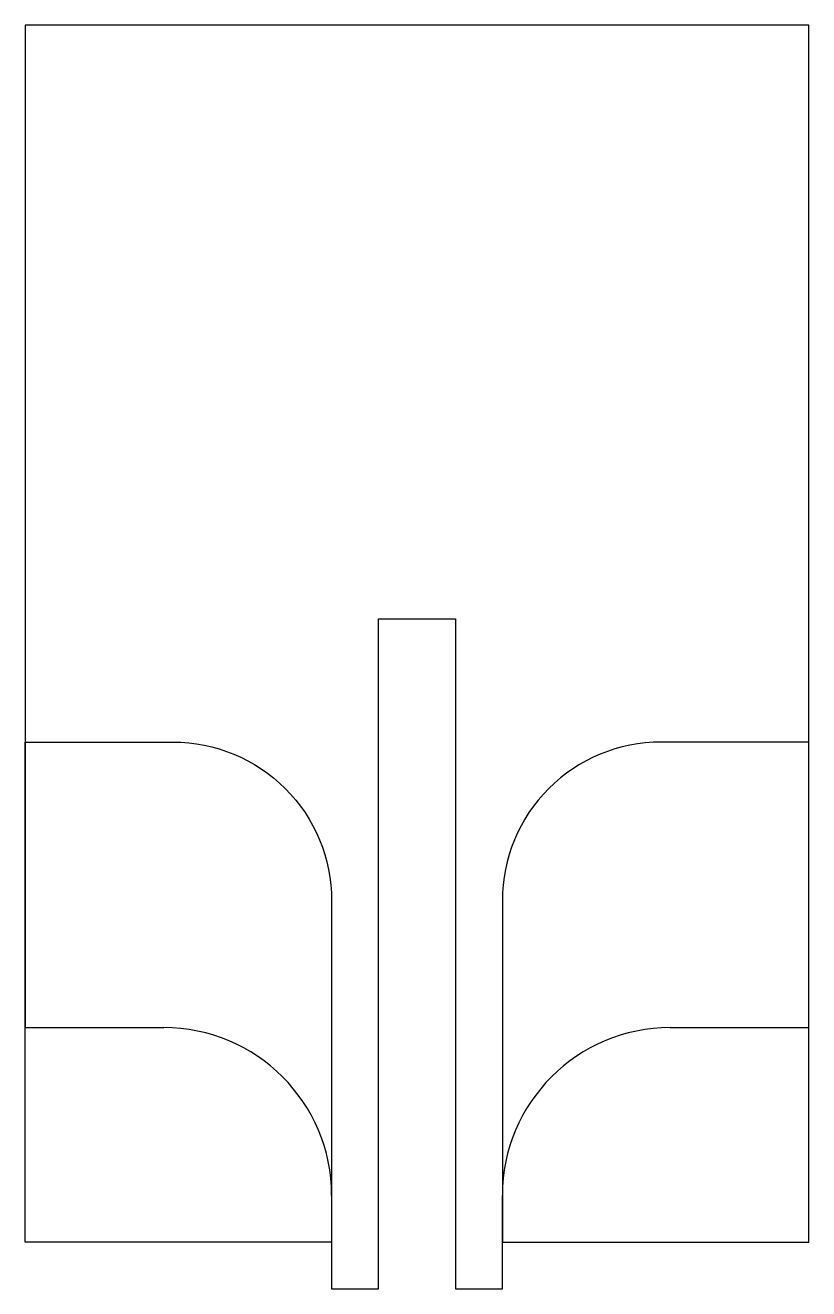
# Model space of a CAD drawing. Header units: millimetres. Extents: x -21 to 0, y -88.5 to -54.6.
import ezdxf

# ---------------------------------------------------------------- set-up
doc = ezdxf.new("R2010")
doc.units = ezdxf.units.MM
doc.layers.get('0').update_dxf_attribs({"linetype": 'CONTINUOUS'})

msp = doc.modelspace()

# ---------------------------------------------------------------- linework, layer by layer
for p, q in [((-21, -54.585), (-21, -81.458)), ((0, -54.585), (-21, -54.585)), ((0, -81.458), (0, -54.585)), ((-11.531, -88.458), (-11.531, -70.497)), ((-11.531, -70.497), (-9.469, -70.497)), ((-9.469, -70.497), (-9.469, -88.458)), ((-21, -81.458), (-17.288, -81.458)), ((-3.712, -81.458), (0, -81.458)), ((-12.788, -85.958), (-12.788, -88.458)), ((-8.212, -88.458), (-8.212, -85.958)), ((-12.788, -88.458), (-11.531, -88.458)), ((-9.469, -88.458), (-8.212, -88.458))]:
    msp.add_line(p, q)
for points in [[(-12.788, -87.208), (-21, -87.208), (-21, -73.802), (-17.038, -73.802, -0.414214), (-12.788, -78.052)], [(0, -73.802), (-3.962, -73.802, 0.414214), (-8.212, -78.052), (-8.212, -87.208), (0, -87.208)]]:
    msp.add_lwpolyline(points, format="xyb", close=True)
for centre, start, end in [((-17.288, -85.958), 0, 90), ((-3.712, -85.958), 90, 180)]:
    msp.add_arc(centre, 4.5, start, end)

doc.saveas('drawing.dxf')
